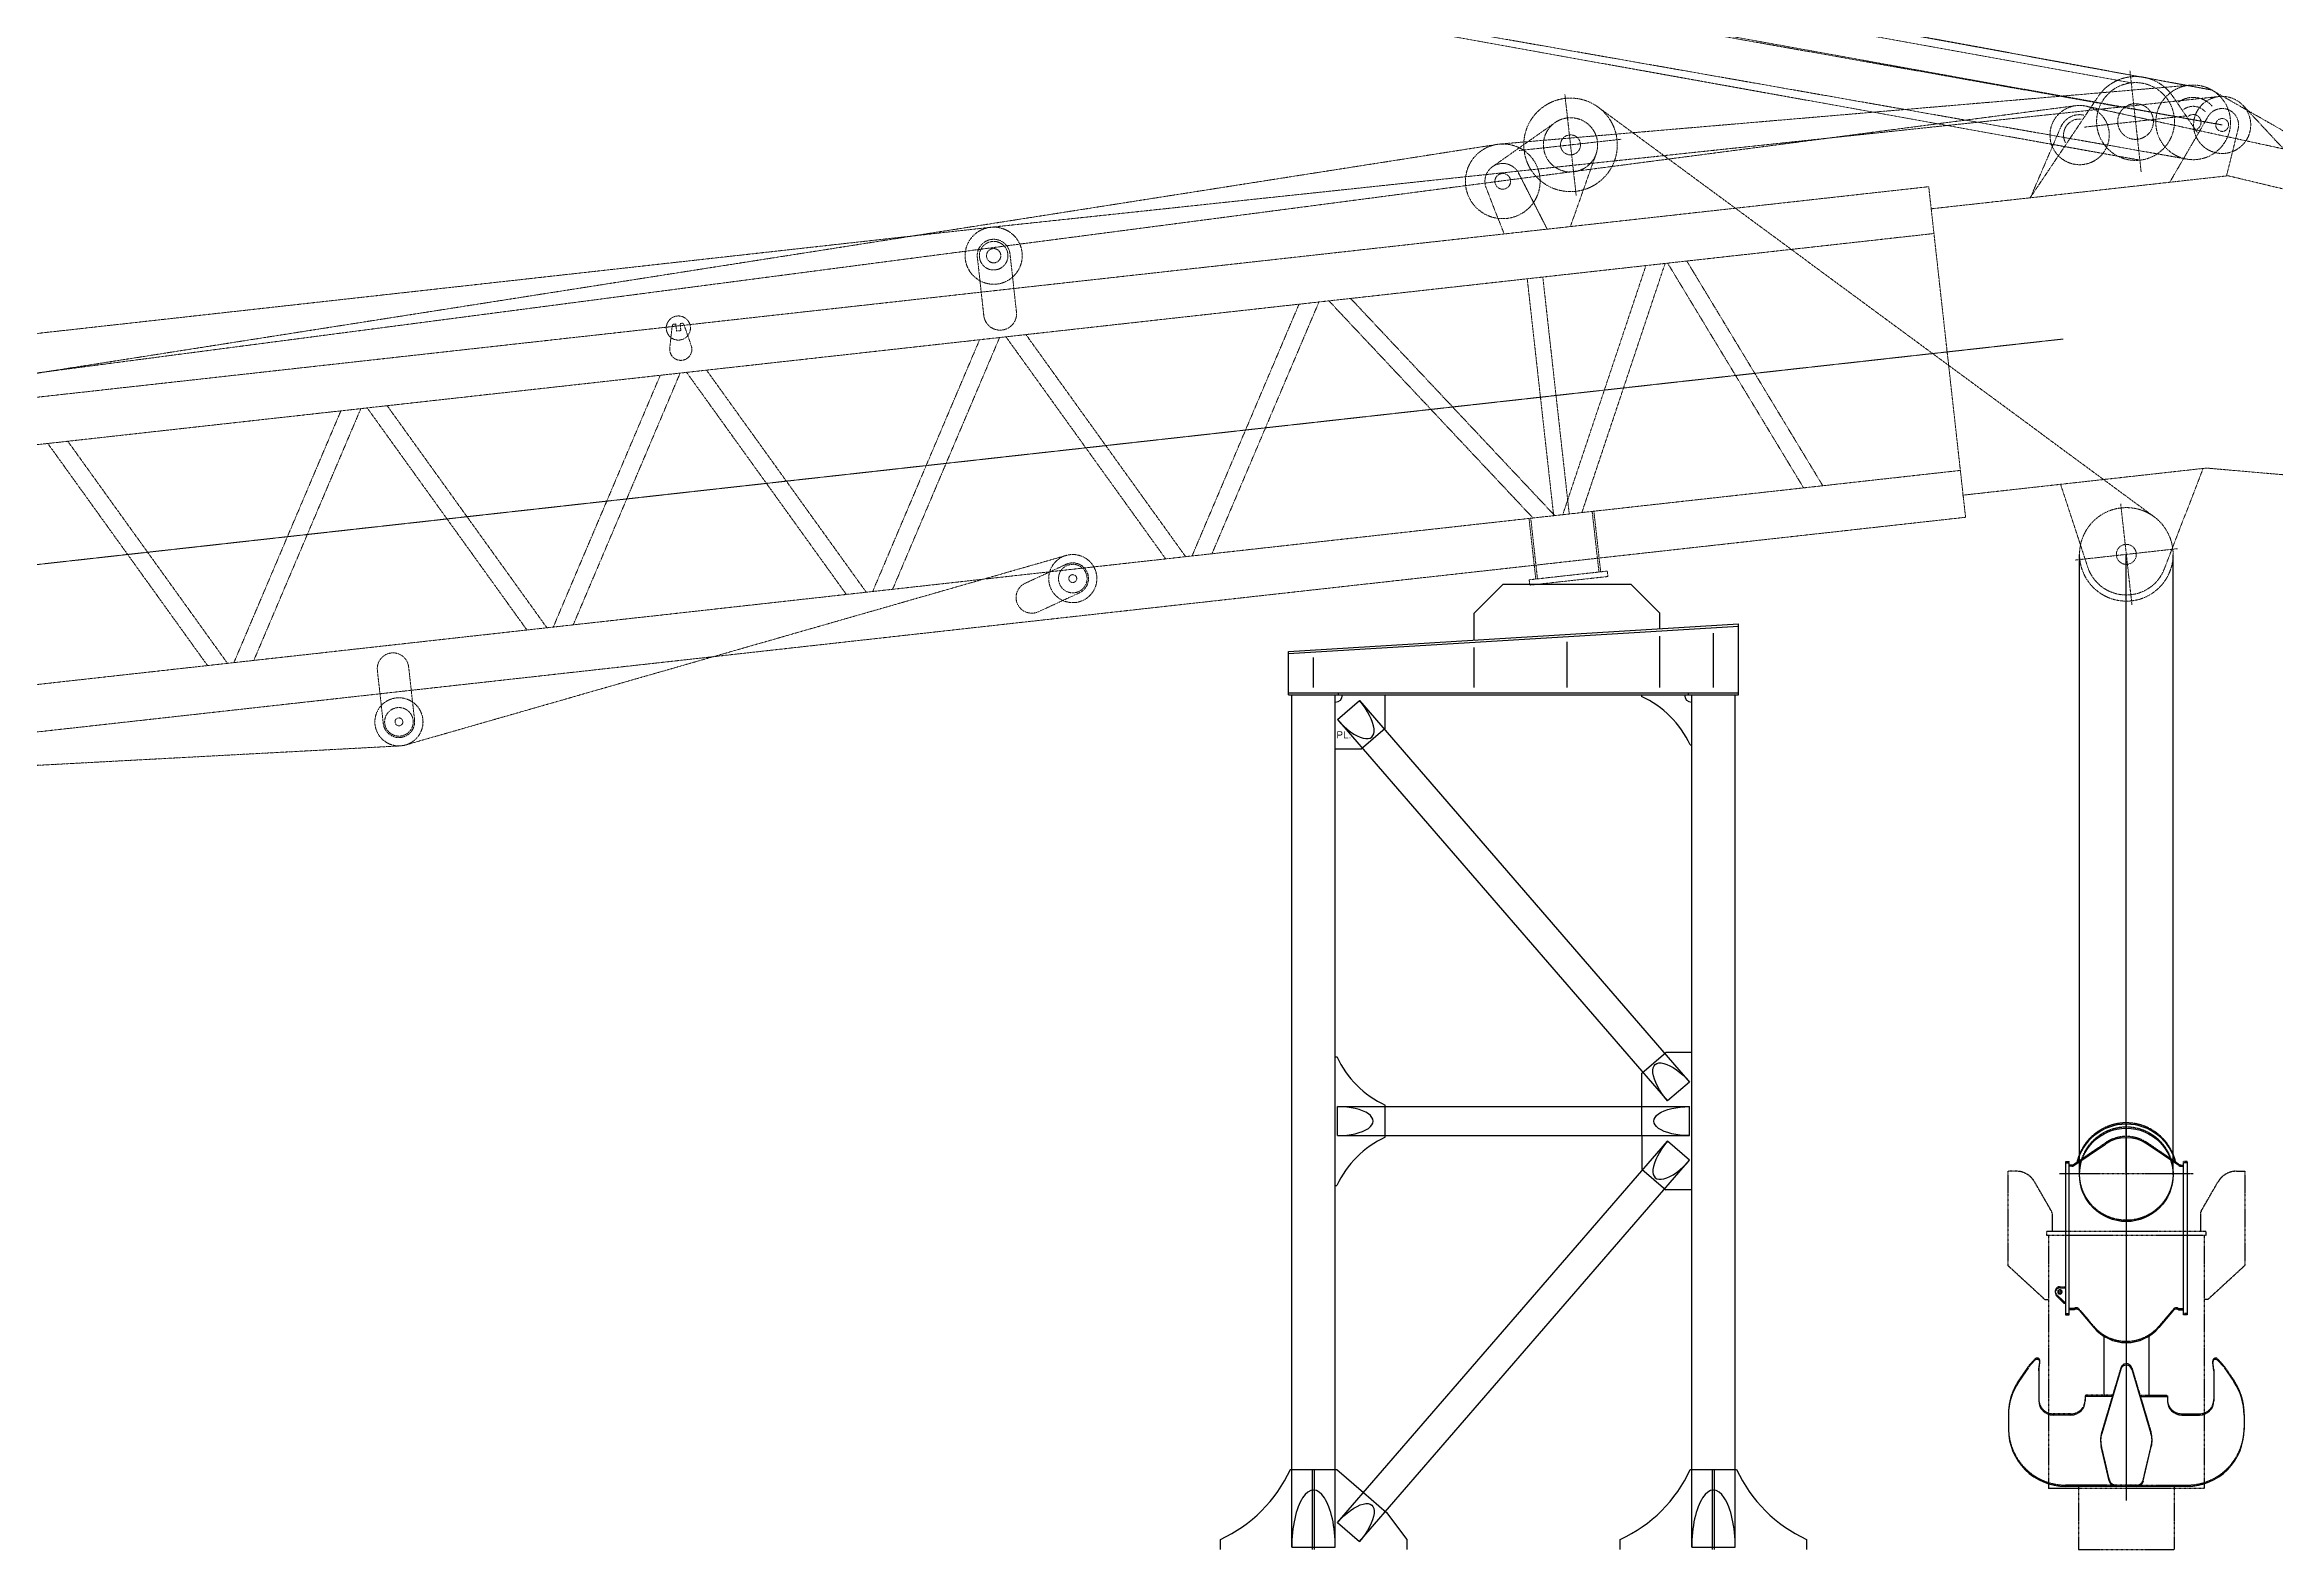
# Model space of a CAD drawing. Extents: x -77424 to 170509, y -26698 to 150000.
# Drawn here: x 66254 to 97492, y 23205 to 44286 of the extents above; entities that cross this region are included whole.
import ezdxf

# ---------------------------------------------------------------- set-up
doc = ezdxf.new("R2010")
doc.units = 0
doc.header["$LTSCALE"] = 3.5
doc.header["$MEASUREMENT"] = 0
for name, pattern in [('CENTER', [2, 1.25, -0.25, 0.25, -0.25]), ('PHANTOM', [2.5, 1.25, -0.25, 0.25, -0.25, 0.25, -0.25]), ('PHANTOM2', [1.25, 0.625, -0.125, 0.125, -0.125, 0.125, -0.125])]:
    doc.linetypes.add(name, pattern=pattern)
doc.layers.get('0').update_dxf_attribs({"linetype": 'CONTINUOUS'})
doc.layers.add('3.01-EFC-PRI', color=9, linetype='PHANTOM2')
doc.layers.add('_REFERENCE', color=253, linetype='CONTINUOUS')
doc.layers.add('CENTRELINES', color=1, linetype='CENTER', lineweight=5)
doc.styles.add('USOS-Text', font='arial.ttf')

# ---------------------------------------------------------------- blocks, each defined once
blk = doc.blocks.new('BASKET 3')
for p, q in [((0, 5953), (0, 704)), ((-737, 5394), (-292, 5696)), ((737, 5394), (292, 5696)), ((-850, 5435), (-850, 3305)), ((-850, 5435), (-800, 5435)), ((-800, 3305), (-800, 5435)), ((-765, 5385), (-800, 5385)), ((765, 5385), (800, 5385)), ((800, 3305), (800, 5435)), ((850, 5435), (800, 5435)), ((850, 5435), (850, 3305)), ((-1544, 5298), (-1660, 5298)), ((-1660, 5298), (-1660, 3978)), ((-1047, 4737), (-1284, 5148)), ((-936, 5265), (936, 5265)), ((1047, 4737), (1284, 5148)), ((1544, 5298), (1660, 5298)), ((1660, 5298), (1660, 3978)), ((-1040, 4712), (-1040, 4454)), ((1040, 4712), (1040, 4454)), ((-1090, 4404), (-1090, 852)), ((1090, 4404), (1090, 852)), ((-1140, 3500), (-1660, 3978)), ((1140, 3500), (1660, 3978)), ((-1140, 3500), (-1090, 3500)), ((-870, 3465), (-976, 3569)), ((-930, 3680), (-850, 3680)), ((-850, 3465), (-870, 3465)), ((1140, 3500), (1090, 3500)), ((-850, 3305), (-800, 3305)), ((-730, 3375), (-800, 3375)), ((-662, 3367), (-457, 3127)), ((662, 3367), (457, 3127)), ((730, 3375), (800, 3375)), ((850, 3305), (800, 3305)), ((-315, 3004), (-315, 2160)), ((315, 3004), (315, 2160)), ((-1371, 2565), (-1506, 2368)), ((-1280, 2667), (-1364, 2574)), ((-1225, 2520), (-1210, 2635)), ((-1225, 2520), (-1225, 2100)), ((-77, 2543), (-345, 1643)), ((77, 2543), (345, 1643)), ((1225, 2520), (1210, 2635)), ((1225, 2520), (1225, 2100)), ((1280, 2667), (1364, 2574)), ((1371, 2565), (1506, 2368)), ((-1650, 1900), (-1650, 1700)), ((-775, 1900), (-1025, 1900)), ((-565, 2160), (-575, 2150)), ((-575, 2150), (-575, 2100)), ((-191, 2160), (-565, 2160)), ((191, 2160), (565, 2160)), ((565, 2160), (575, 2150)), ((575, 2150), (575, 2100)), ((775, 1900), (1025, 1900)), ((1650, 1900), (1650, 1700)), ((-238, 977), (-351, 1458)), ((238, 977), (351, 1458)), ((1090, 852), (-1090, 852)), ((141, 900), (-850, 900)), ((-670, 900), (-670, 0)), ((0, 900), (850, 900)), ((670, 900), (670, 0)), ((-670, 0), (670, 0))]:
    blk.add_line(p, q)
blk.add_lwpolyline([(-1120, 4404), (1120, 4404), (1120, 4454), (-1120, 4454)], close=True)
for centre, radius in [((0, 5265), 655), ((-930, 3615), 25)]:
    blk.add_circle(centre, radius)
for centre, radius, start, end in [((0, 5265), 710, 12.9716, 167.0284), ((0, 5265), 520, 55.8841, 124.1159), ((-765, 5435), 50, 270, 304.1159), ((765, 5435), 50, 235.8841, 270), ((-1544, 4998), 300, 30, 90), ((1544, 4998), 300, 90, 150), ((-1090, 4712), 50, 0, 30), ((1090, 4712), 50, 150, 180), ((-930, 3615), 65, 90, 225.5259), ((-700, 3335), 50, 40.3526, 126.8699), ((0, 3515), 600, 220.3526, 319.6474), ((700, 3335), 50, 53.1301, 139.6474), ((-1250, 2640), 40, 352.7223, 137.7373), ((0, 2520), 80, 16.6015, 163.3985), ((1250, 2640), 40, 42.2627, 187.2777), ((-820, 1900), 830, 145.6872, 180.0049), ((820, 1900), 830, 359.9951, 34.3128), ((-1025, 2100), 200, 180, 270), ((-775, 2100), 200, 270, 0), ((775, 2100), 200, 180, 270), ((1025, 2100), 200, 270, 0), ((-850, 1700), 800, 180, 270), ((0, 1540), 360, 163.3985, 193.1668), ((0, 1540), 360, 346.8332, 16.6015), ((850, 1700), 800, 270, 0), ((-141, 1000), 100, 193.1668, 270), ((141, 1000), 100, 270, 346.8332)]:
    blk.add_arc(centre, radius, start, end)
blk = doc.blocks.new('ZPMC MAIN CRANE STOWED POSITION')
at = {"layer": '_REFERENCE', "linetype": 'PHANTOM', "lineweight": 15, "ltscale": 3}
for p, q in [((-6908, 43334), (82577, 26845)), ((82724, 26355), (-7311, 42602)), ((82577, 26845), (-4349, 42788)), ((-2906, 42184), (81451, 26945)), ((-1628, 41332), (82724, 26355)), ((82184, 25885), (-4710, 41172)), ((-3147, 41105), (81572, 25862)), ((72605, 26087), (82273, 26912)), ((81590, 25696), (81433, 27111)), ((38741, 21125), (80674, 26625)), ((65479, 24921), (82682, 26753)), ((73678, 25368), (73520, 26783)), ((73988, 26603), (81771, 20866)), ((80036, 25335), (80988, 26754)), ((80816, 26619), (102146, 21994)), ((82375, 26250), (82034, 26755)), ((82577, 26845), (93961, 20345)), ((83017, 26628), (88454, 20778)), ((73380, 26386), (72506, 25770)), ((80038, 25335), (80465, 26327)), ((80795, 26324), (82228, 26483)), ((81990, 25552), (82526, 26471)), ((82785, 25641), (82948, 26300)), ((47200, 22105), (72569, 26082)), ((72882, 25996), (74316, 26155)), ((73597, 24931), (73957, 25949)), ((73272, 24895), (72872, 25679)), ((78649, 25180), (82807, 25643)), ((82807, 25643), (102421, 20948)), ((16363, 18558), (78615, 25490)), ((72669, 24828), (72417, 25475)), ((78615, 25490), (79131, 20859)), ((16469, 17905), (78688, 24834)), ((43115, 22430), (65477, 24921)), ((65383, 23685), (65293, 24498)), ((65840, 23736), (65750, 24549)), ((73490, 20895), (74655, 24385)), ((73758, 20925), (74923, 24415)), ((74959, 24419), (76863, 21270)), ((75227, 24449), (77132, 21300)), ((73363, 20881), (72993, 24200)), ((73581, 20905), (73211, 24224)), ((69797, 23844), (68299, 20317)), ((70076, 23875), (68578, 20348)), ((70215, 23891), (73074, 20848)), ((70519, 23925), (73378, 20882)), ((60985, 23229), (61017, 23520)), ((61033, 23562), (61070, 23567)), ((61081, 23467), (61070, 23567)), ((61081, 23467), (61141, 23474)), ((61129, 23573), (61166, 23577)), ((61141, 23474), (61129, 23573)), ((61286, 23262), (61191, 23539)), ((65324, 23346), (63827, 19819)), ((65604, 23377), (64106, 19850)), ((65693, 23387), (67930, 20276)), ((65973, 23418), (68209, 20307)), ((60852, 22848), (59354, 19321)), ((61131, 22879), (59634, 19352)), ((61221, 22889), (63458, 19778)), ((61500, 22920), (63737, 19809)), ((56380, 22350), (54882, 18823)), ((56659, 22381), (55161, 18854)), ((56748, 22391), (58985, 19280)), ((57028, 22422), (59265, 19311)), ((52276, 21893), (54513, 18781)), ((52556, 21924), (54792, 18813)), ((16839, 14586), (79057, 21515)), ((79089, 21168), (82504, 21548)), ((80463, 21317), (80841, 20162)), ((82455, 21534), (81912, 20133)), ((102600, 19806), (82504, 21548)), ((73902, 20941), (73997, 20092)), ((73926, 20943), (74021, 20095)), ((81461, 19631), (81303, 21047)), ((16879, 13926), (79131, 20859)), ((73018, 20842), (73112, 19994)), ((73042, 20845), (73136, 19996)), ((57286, 17669), (66536, 20324)), ((80665, 20259), (82099, 20419)), ((65962, 19934), (66537, 20200)), ((74113, 20105), (73020, 19983)), ((74122, 20029), (73028, 19908)), ((74113, 20105), (74122, 20029)), ((66147, 19535), (66721, 19800)), ((73020, 19983), (73028, 19908)), ((57329, 18763), (57412, 18018)), ((56891, 18714), (56974, 17969)), ((57211, 17656), (43747, 16935))]:
    blk.add_line(p, q, dxfattribs=at)
at = {"layer": '_REFERENCE'}
for p, q in [((80727, 11647), (80727, 20339)), ((81382, 11647), (81382, 20339)), ((82037, 11647), (82037, 20339)), ((81382, 12336), (81382, 7087)), ((80645, 11776), (81090, 12078)), ((82119, 11776), (81674, 12078)), ((80532, 11817), (80532, 9687)), ((80532, 11817), (80582, 11817)), ((80582, 9687), (80582, 11817)), ((80617, 11767), (80582, 11767)), ((82147, 11767), (82182, 11767)), ((82182, 9687), (82182, 11817)), ((82232, 11817), (82182, 11817)), ((82232, 11817), (82232, 9687)), ((80452, 10062), (80532, 10062)), ((80512, 9847), (80406, 9951)), ((80532, 9847), (80512, 9847)), ((80532, 9687), (80582, 9687)), ((80652, 9757), (80582, 9757)), ((80720, 9750), (80925, 9509)), ((82044, 9750), (81839, 9509)), ((82112, 9757), (82182, 9757)), ((82232, 9687), (82182, 9687)), ((81067, 9386), (81067, 8542)), ((81697, 9386), (81697, 8542)), ((80011, 8947), (79876, 8750)), ((80102, 9049), (80018, 8956)), ((80157, 8902), (80172, 9017)), ((80157, 8902), (80157, 8482)), ((81305, 8925), (81037, 8025)), ((81459, 8925), (81727, 8025)), ((82607, 8902), (82592, 9017)), ((82607, 8902), (82607, 8482)), ((82661, 9049), (82746, 8956)), ((82753, 8947), (82887, 8750)), ((80817, 8542), (80807, 8532)), ((80807, 8532), (80807, 8482)), ((81191, 8542), (80817, 8542)), ((81573, 8542), (81947, 8542)), ((81947, 8542), (81957, 8532)), ((81957, 8532), (81957, 8482)), ((79732, 8282), (79732, 8082)), ((80607, 8282), (80357, 8282)), ((82157, 8282), (82407, 8282)), ((83032, 8282), (83032, 8082)), ((81144, 7359), (81031, 7840)), ((81620, 7359), (81732, 7840)), ((82232, 7282), (80532, 7282))]:
    blk.add_line(p, q, dxfattribs=at)
at = {"layer": '_REFERENCE', "linetype": 'PHANTOM', "lineweight": 15, "ltscale": 3}
for centre, radius in [((81511, 26403), 545), ((82318, 26391), 523), ((73599, 26076), 655), ((80728, 26213), 415), ((81511, 26403), 250), ((82724, 26355), 400), ((73599, 26076), 380), ((82724, 26355), 90), ((72650, 25565), 523), ((73599, 26076), 140), ((72650, 25565), 110), ((65521, 24523), 400), ((65521, 24523), 200), ((65521, 24523), 100), ((61106, 23510), 169), ((81382, 20339), 655), ((81382, 20339), 655), ((66629, 20000), 337), ((81382, 20339), 140), ((66629, 20000), 200), ((66629, 20000), 55), ((57193, 17993), 337), ((57193, 17993), 200), ((57193, 17993), 55)]:
    blk.add_circle(centre, radius, dxfattribs=at)
at = {"layer": '_REFERENCE'}
for centre, radius in [((81382, 11647), 655), ((80452, 9997), 25)]:
    blk.add_circle(centre, radius, dxfattribs=at)
at = {"layer": '_REFERENCE', "linetype": 'PHANTOM', "lineweight": 15, "ltscale": 3}
for centre, radius, start, end in [((81511, 26403), 630, 33.9626, 146.1426), ((82318, 26391), 350, 40.8926, 125.8685), ((82318, 26391), 225, 41.2566, 126.9224), ((82724, 26355), 230, 346.1412, 149.758), ((80728, 26213), 286, 77.6646, 156.7007), ((80728, 26213), 225, 83.9382, 208.347), ((82318, 26391), 110, 297.8884, 130.0369), ((72650, 25565), 250, 27.0263, 201.2919), ((65521, 24523), 230, 6.3544, 186.3544), ((61106, 23510), 90, 144.544, 173.841), ((61106, 23510), 90, 18.8677, 48.1647), ((65612, 23710), 230, 186.3544, 6.3544), ((61140, 23212), 155, 173.841, 18.8677), ((66629, 20000), 220, 294.7893, 114.7893), ((81382, 20339), 569, 198.1055, 338.8205), ((66055, 19735), 220, 114.7893, 294.7893), ((57110, 18739), 220, 6.3544, 186.3544), ((57193, 17993), 220, 186.3544, 6.3544)]:
    blk.add_arc(centre, radius, start, end, dxfattribs=at)
at = {"layer": '_REFERENCE'}
for centre, radius, start, end in [((81382, 11647), 710, 12.9716, 167.0284), ((81382, 11647), 520, 55.8841, 124.1159), ((80617, 11817), 50, 270, 304.1159), ((82147, 11817), 50, 235.8841, 270), ((80452, 9997), 65, 90, 225.5259), ((80682, 9717), 50, 40.3526, 126.8699), ((82082, 9717), 50, 53.1301, 139.6474), ((81382, 9897), 600, 220.3526, 319.6474), ((80132, 9022), 40, 352.7223, 137.7373), ((82632, 9022), 40, 42.2627, 187.2777), ((80562, 8282), 830, 145.6872, 180.0049), ((81382, 8902), 80, 16.6015, 163.3985), ((82202, 8282), 830, 359.9951, 34.3128), ((80357, 8482), 200, 180, 270), ((80607, 8482), 200, 270, 0), ((82157, 8482), 200, 180, 270), ((82407, 8482), 200, 270, 0), ((80532, 8082), 800, 180, 270), ((81382, 7922), 360, 163.3985, 193.1668), ((81382, 7922), 360, 346.8332, 16.6015), ((82232, 8082), 800, 270, 0), ((81241, 7382), 100, 193.1668, 270), ((81523, 7382), 100, 270, 346.8332)]:
    blk.add_arc(centre, radius, start, end, dxfattribs=at)
at = {"layer": 'CENTRELINES'}
blk.add_line((80498, 23356), (5295, 14981), dxfattribs=at)
blk = doc.blocks.new('boom rest')
at = {"layer": '_REFERENCE'}
for p, q in [((2250, 13118), (2650, 13518)), ((4450, 13518), (2650, 13518)), ((4850, 13118), (4450, 13518)), ((-350, 12580), (5950, 12965)), ((-350, 12549), (5950, 12935)), ((2250, 12739), (2250, 13118)), ((3550, 12818), (3550, 12818)), ((4850, 12898), (4850, 13118)), ((5600, 12075), (5600, 12838)), ((5950, 11970), (5950, 12965)), ((-350, 11970), (-350, 12580)), ((0, 12075), (0, 12496)), ((2250, 12075), (2250, 12633)), ((3550, 12075), (3550, 12713)), ((4850, 12075), (4850, 12793)), ((-350, 12000), (5950, 12000)), ((-350, 11970), (5950, 11970)), ((-305, 30), (-305, 11970)), ((305, 30), (305, 11970)), ((335, 11625), (642, 11891)), ((350, 11970), (350, 12000)), ((642, 11891), (5265, 6548)), ((1005, 11502), (1005, 11970)), ((4595, 11950), (4595, 11970)), ((5250, 11970), (5250, 12000)), ((5295, 30), (5295, 11970)), ((5905, 30), (5905, 11970)), ((335, 11625), (4958, 6282)), ((1005, 11502), (665, 11213)), ((5275, 11270), (5295, 11270)), ((665, 11213), (305, 11213)), ((305, 6903), (325, 6903)), ((4595, 6671), (4933, 6963)), ((5295, 6963), (4933, 6963)), ((4595, 6203), (4595, 6671)), ((5265, 6548), (4958, 6282)), ((335, 6203), (5265, 6203)), ((335, 5797), (335, 6203)), ((1005, 6203), (1005, 6223)), ((1005, 5797), (1005, 6203)), ((4595, 5797), (4595, 6203)), ((5265, 5797), (5265, 6203)), ((5265, 5797), (5265, 6203)), ((335, 5797), (5265, 5797)), ((335, 375), (4958, 5718)), ((1005, 5777), (1005, 5797)), ((4595, 5797), (4595, 5329)), ((5265, 5452), (4958, 5718)), ((642, 109), (5265, 5452)), ((4595, 5329), (4933, 5037)), ((305, 5097), (325, 5097)), ((5295, 5037), (4933, 5037)), ((-325, 1120), (325, 1120)), ((-15, 0), (-15, 1120)), ((-15, 1120), (15, 1120)), ((15, 0), (15, 1120)), ((325, 1120), (699, 796)), ((5275, 1120), (5925, 1120)), ((5585, 0), (5585, 1120)), ((5585, 1120), (5615, 1120)), ((5615, 0), (5615, 1120)), ((699, 796), (1021, 517)), ((335, 375), (642, 109)), ((1021, 517), (1305, 140)), ((-1305, 0), (-1305, 140)), ((-305, 30), (305, 30)), ((1305, 140), (1305, 0)), ((4295, 0), (4295, 140)), ((5295, 30), (5905, 30)), ((6905, 140), (6905, 0))]:
    blk.add_line(p, q, dxfattribs=at)
for centre, radius, start, end in [((305, 11970), 100, 270, 0), ((4005, 10680), 1400, 24.9127, 65.0873), ((5295, 11970), 100, 180, 270), ((1595, 7493), 1400, 204.9127, 245.0873), ((1595, 4507), 1400, 114.9127, 155.0873), ((-2141, 1957), 2000, 294.7277, 335.2723), ((3459, 1957), 2000, 294.7277, 335.2723), ((7741, 1957), 2000, 204.7277, 245.2723)]:
    blk.add_arc(centre, radius, start, end, dxfattribs=at)
for centre, major_axis, ratio in [((488, 11758), (-327, 378), 0.4064), ((335, 6000), (-500, 0), 0.4064), ((5112, 5585), (327, 378), 0.4064), ((0, 30), (0, -800), 0.381), ((5600, 30), (0, -800), 0.381)]:
    blk.add_ellipse(centre, major_axis=major_axis, ratio=ratio, start_param=1.570796, end_param=4.712389, dxfattribs=at)
at = {"layer": '_REFERENCE', "extrusion": (0, 0, -1)}
for centre, major_axis in [((5112, 6415), (327, -378)), ((5265, 6000), (500, 0)), ((488, 242), (-327, -378))]:
    blk.add_ellipse(centre, major_axis=major_axis, ratio=0.4064, start_param=1.570796, end_param=4.712389, dxfattribs=at)
at = {"layer": '_REFERENCE', "style": 'USOS-Text'}
blk.add_text('PL.', height=100, dxfattribs=at).set_placement((320, 11362))
blk = doc.blocks.new('S1200_outlint')
at = {"layer": '_REFERENCE'}
blk.add_blockref('boom rest', (84023, 23205), dxfattribs=at)

msp = doc.modelspace()

# ---------------------------------------------------------------- block references
at = {"layer": '3.01-EFC-PRI'}
msp.add_blockref('BASKET 3', (95404.5, 23205.4), dxfattribs=at)
at = {"layer": '_REFERENCE'}
for name, p in [('S1200_outlint', (0, 0)), ('ZPMC MAIN CRANE STOWED POSITION', (14022.6, 16805.4))]:
    msp.add_blockref(name, p, dxfattribs=at)

doc.saveas('drawing.dxf')
